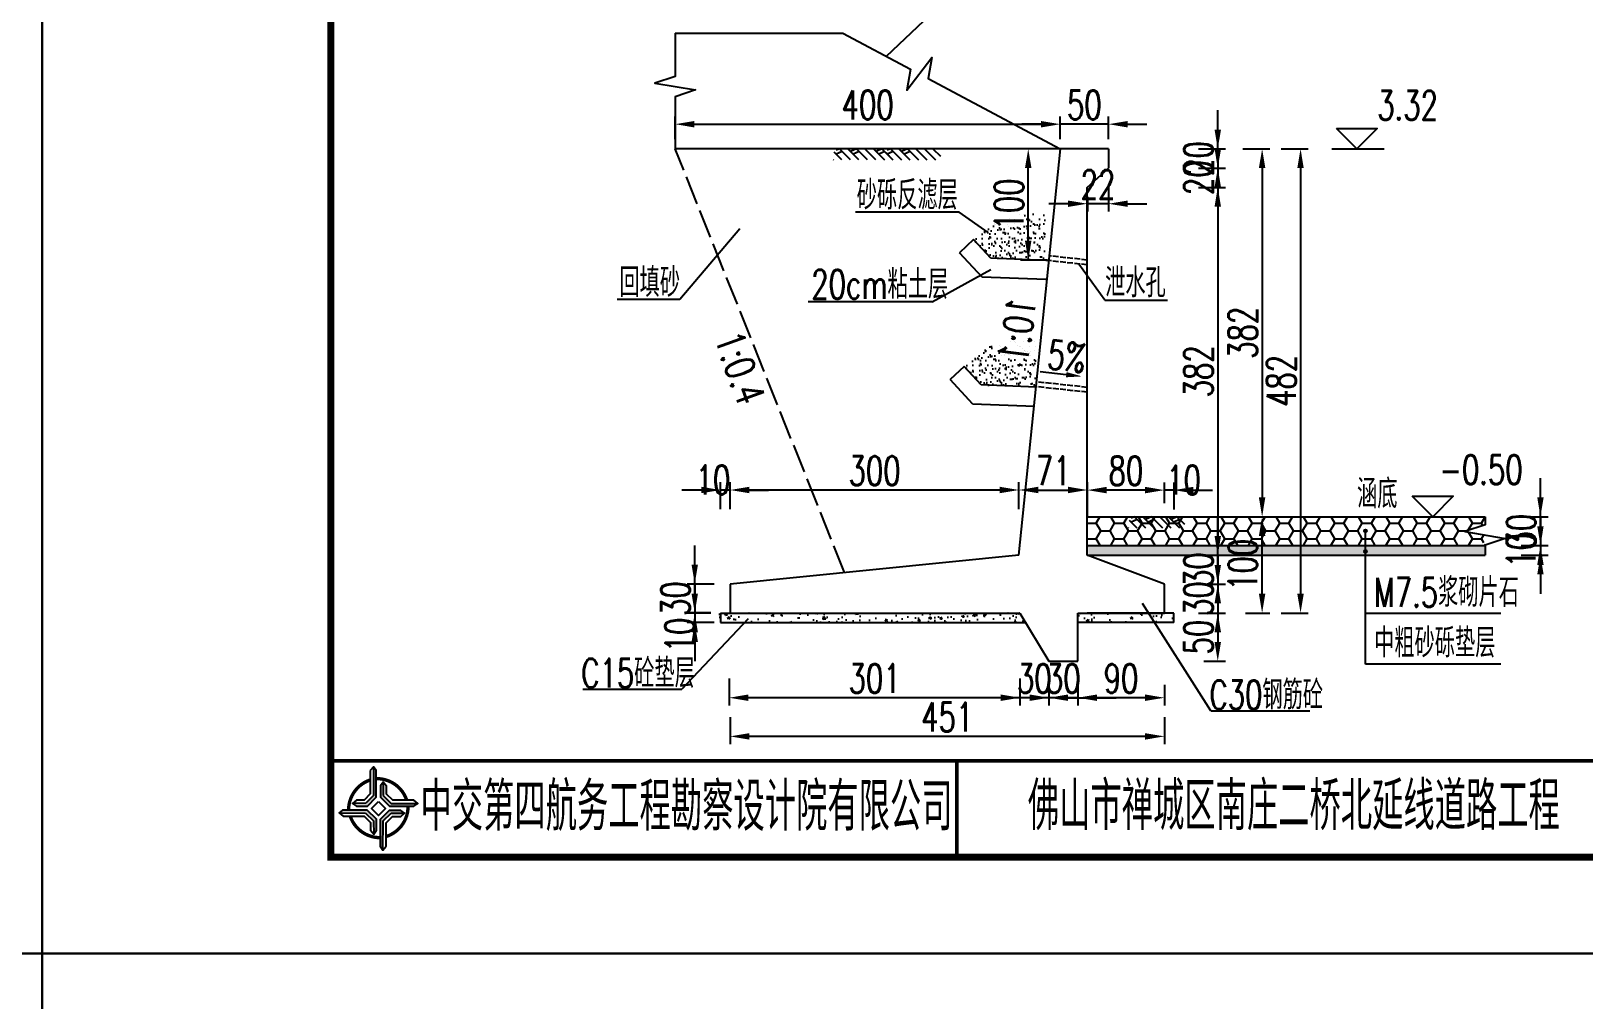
# Model space of a CAD drawing. Header units: millimetres. Extents: x -475 to 1205, y -1212 to 867.
# Drawn here: x 363.7 to 525, y 565.1 to 665.7 of the extents above; entities that cross this region are included whole.
import ezdxf
from ezdxf.enums import TextEntityAlignment as Align

# ---------------------------------------------------------------- set-up
doc = ezdxf.new("R2010")
doc.units = ezdxf.units.MM
doc.header["$LTSCALE"] = 0.25
doc.header["$PDMODE"] = 32
doc.header["$PDSIZE"] = 0.5
doc.linetypes.add('ACAD_ISO02W100', pattern=[15, 12, -3])
doc.linetypes.add('HIDDEN', pattern=[0.375, 0.25, -0.125])
for name, color, linetype in [('DIM', 2, 'Continuous'), ('lk', 7, 'Continuous'), ('图框', 7, 'Continuous'), ('填充', 8, 'Continuous'), ('文字', 7, 'Continuous'), ('标注', 4, 'Continuous'), ('次轮廓线', 7, 'Continuous'), ('虚线', 2, 'ACAD_ISO02W100'), ('钢筋', 6, 'Continuous')]:
    doc.layers.add(name, color=color, linetype=linetype)
doc.styles.get("Standard").update_dxf_attribs({"font": 'simplex1.shx', "width": 0.7, "bigfont": 'hztxt.shx'})
doc.styles.add('XGsz', font='simplex1.shx', dxfattribs={"width": 0.8, "bigfont": 'hztxt.shx'})
doc.dimstyles.new('STANDARD-100', dxfattribs={"dimscale": 0, "dimtxt": 3, "dimasz": 2, "dimexe": 0.8, "dimexo": 1, "dimgap": 0.5, "dimtad": 1, "dimdec": 0, "dimlfac": 10, "dimzin": 9, "dimdsep": 46, "dimtxsty": 'Standard', "dimcen": 0.5, "dimclrd": 256, "dimclre": 256, "dimclrt": 7, "dimadec": 0, "dimazin": 2, "dimtfac": 1, "dimtdec": 0, "dimtix": 1, "dimtmove": 2, "dimatfit": 3, "dimfxl": 0, "dimtolj": 1, "dimtzin": 0, "dimlwd": -1, "dimlwe": -1, "dimarcsym": 0})

# ---------------------------------------------------------------- blocks, each defined once
blk = doc.blocks.new('*D574')
at = {"layer": 'Defpoints', "color": 0}
for p in [(507.71, 615.27), (507.71, 612.27), (520.44, 612.27)]:
    blk.add_point(p, dxfattribs=at)
at = {"layer": '标注'}
for p, q in [((520.44, 617.27), (520.44, 619.27)), ((518.44, 615.27), (521.24, 615.27)), ((520.44, 615.27), (520.44, 612.27)), ((518.44, 612.27), (521.24, 612.27)), ((520.44, 610.27), (520.44, 608.27))]:
    blk.add_line(p, q, dxfattribs=at)
for points in [[(520.11, 617.27), (520.77, 617.27), (520.44, 615.27)], [(520.11, 610.27), (520.77, 610.27), (520.44, 612.27)]]:
    blk.add_solid(points, dxfattribs=at)
at = {"layer": '标注', "color": 7, "insert": (518.44, 613.77), "char_height": 3, "attachment_point": 5, "rotation": 90}
blk.add_mtext('\\A1;30', dxfattribs=at)
blk = doc.blocks.new('*D575')
at = {"layer": 'Defpoints', "color": 0}
for p in [(513.48, 612.27), (513.48, 611.27), (520.44, 611.27)]:
    blk.add_point(p, dxfattribs=at)
at = {"layer": '标注'}
for p, q in [((520.44, 614.27), (520.44, 616.27)), ((518.44, 612.27), (521.24, 612.27)), ((518.44, 611.27), (521.24, 611.27)), ((520.44, 612.27), (520.44, 611.27)), ((520.44, 609.27), (520.44, 607.27))]:
    blk.add_line(p, q, dxfattribs=at)
for points in [[(520.11, 614.27), (520.77, 614.27), (520.44, 612.27)], [(520.11, 609.27), (520.77, 609.27), (520.44, 611.27)]]:
    blk.add_solid(points, dxfattribs=at)
at = {"layer": '标注', "color": 7, "insert": (518.44, 611.77), "char_height": 3, "attachment_point": 5, "rotation": 90}
blk.add_mtext('\\A1;10', dxfattribs=at)
blk = doc.blocks.new('*D576')
at = {"layer": 'Defpoints', "color": 0}
for p in [(470.58, 656.03), (430.59, 653.47), (470.58, 653.47)]:
    blk.add_point(p, dxfattribs=at)
at = {"layer": '标注'}
for p, q in [((430.59, 654.47), (430.59, 656.83)), ((470.58, 654.47), (470.58, 656.83)), ((432.59, 656.03), (468.58, 656.03))]:
    blk.add_line(p, q, dxfattribs=at)
for points in [[(432.59, 656.36), (432.59, 655.69), (430.59, 656.03)], [(468.58, 656.36), (468.58, 655.69), (470.58, 656.03)]]:
    blk.add_solid(points, dxfattribs=at)
at = {"layer": '标注', "color": 7, "insert": (450.58, 658.03), "char_height": 3, "attachment_point": 5}
blk.add_mtext('\\A1;400', dxfattribs=at)
blk = doc.blocks.new('*D577')
at = {"layer": 'Defpoints', "color": 0}
for p in [(482.69, 653.47), (482.69, 605.27), (495.53, 605.27)]:
    blk.add_point(p, dxfattribs=at)
at = {"layer": '标注'}
for p, q in [((493.53, 653.47), (496.33, 653.47)), ((495.53, 651.47), (495.53, 607.27)), ((493.53, 605.27), (496.33, 605.27))]:
    blk.add_line(p, q, dxfattribs=at)
for points in [[(495.19, 651.47), (495.86, 651.47), (495.53, 653.47)], [(495.19, 607.27), (495.86, 607.27), (495.53, 605.27)]]:
    blk.add_solid(points, dxfattribs=at)
at = {"layer": '标注', "color": 7, "insert": (493.53, 629.37), "char_height": 3, "attachment_point": 5, "rotation": 90}
blk.add_mtext('\\A1;482', dxfattribs=at)
blk = doc.blocks.new('*D578')
at = {"layer": 'Defpoints', "color": 0}
for p in [(483.04, 651.47), (482.87, 649.47), (486.93, 649.47)]:
    blk.add_point(p, dxfattribs=at)
at = {"layer": '标注'}
for p, q in [((486.93, 653.47), (486.93, 655.47)), ((484.93, 651.47), (487.73, 651.47)), ((486.93, 651.47), (486.93, 649.47)), ((484.93, 649.47), (487.73, 649.47)), ((486.93, 647.47), (486.93, 645.47))]:
    blk.add_line(p, q, dxfattribs=at)
for points in [[(486.6, 653.47), (487.27, 653.47), (486.93, 651.47)], [(486.6, 647.47), (487.27, 647.47), (486.93, 649.47)]]:
    blk.add_solid(points, dxfattribs=at)
at = {"layer": '标注', "color": 7, "insert": (484.93, 650.47), "char_height": 3, "attachment_point": 5, "rotation": 90}
blk.add_mtext('\\A1;20', dxfattribs=at)
blk = doc.blocks.new('*D579')
at = {"layer": 'Defpoints', "color": 0}
for p in [(483.31, 653.47), (483.04, 651.47), (486.93, 651.47)]:
    blk.add_point(p, dxfattribs=at)
at = {"layer": '标注'}
for p, q in [((486.93, 655.47), (486.93, 657.47)), ((484.93, 653.47), (487.73, 653.47)), ((486.93, 653.47), (486.93, 651.47)), ((484.93, 651.47), (487.73, 651.47)), ((486.93, 649.47), (486.93, 647.47))]:
    blk.add_line(p, q, dxfattribs=at)
for points in [[(486.6, 655.47), (487.27, 655.47), (486.93, 653.47)], [(486.6, 649.47), (487.27, 649.47), (486.93, 651.47)]]:
    blk.add_solid(points, dxfattribs=at)
at = {"layer": '标注', "color": 7, "insert": (484.93, 652.47), "char_height": 3, "attachment_point": 5, "rotation": 90}
blk.add_mtext('\\A1;20', dxfattribs=at)
blk = doc.blocks.new('*D557')
at = {"layer": 'Defpoints', "color": 0}
for p in [(472.39, 598.8), (481.39, 598.8), (472.39, 596.47)]:
    blk.add_point(p, dxfattribs=at)
at = {"layer": '标注'}
for p, q in [((472.39, 597.8), (472.39, 595.67)), ((481.39, 597.8), (481.39, 595.67)), ((479.39, 596.47), (474.39, 596.47))]:
    blk.add_line(p, q, dxfattribs=at)
for points in [[(474.39, 596.81), (474.39, 596.14), (472.39, 596.47)], [(479.39, 596.81), (479.39, 596.14), (481.39, 596.47)]]:
    blk.add_solid(points, dxfattribs=at)
at = {"layer": '标注', "color": 7, "insert": (476.89, 598.47), "char_height": 3, "attachment_point": 5}
blk.add_mtext('\\A1;90', dxfattribs=at)
blk = doc.blocks.new('*D558')
at = {"layer": 'Defpoints', "color": 0}
for p in [(473.39, 618.03), (481.39, 615.69), (473.39, 611.27)]:
    blk.add_point(p, dxfattribs=at)
at = {"layer": '标注'}
for p, q in [((473.39, 616.03), (473.39, 618.83)), ((479.39, 618.03), (475.39, 618.03)), ((481.39, 616.69), (481.39, 618.83))]:
    blk.add_line(p, q, dxfattribs=at)
for points in [[(475.39, 618.37), (475.39, 617.7), (473.39, 618.03)], [(479.39, 618.37), (479.39, 617.7), (481.39, 618.03)]]:
    blk.add_solid(points, dxfattribs=at)
at = {"layer": '标注', "color": 7, "insert": (477.39, 620.03), "char_height": 3, "attachment_point": 5}
blk.add_mtext('\\A1;80', dxfattribs=at)
blk = doc.blocks.new('*D559')
at = {"layer": 'Defpoints', "color": 0}
for p in [(436.29, 605.28), (481.39, 605.27), (436.29, 592.46)]:
    blk.add_point(p, dxfattribs=at)
at = {"layer": '标注'}
for p, q in [((436.29, 594.46), (436.29, 591.66)), ((481.39, 594.46), (481.39, 591.66)), ((479.39, 592.46), (438.29, 592.46))]:
    blk.add_line(p, q, dxfattribs=at)
for points in [[(438.29, 592.79), (438.29, 592.12), (436.29, 592.46)], [(479.39, 592.79), (479.39, 592.12), (481.39, 592.46)]]:
    blk.add_solid(points, dxfattribs=at)
at = {"layer": '标注', "color": 7, "insert": (458.84, 594.46), "char_height": 3, "attachment_point": 5}
blk.add_mtext('\\A1;451', dxfattribs=at)
blk = doc.blocks.new('*D560')
at = {"layer": 'Defpoints', "color": 0}
for p in [(488.81, 615.27), (491.54, 615.27), (488.81, 605.27)]:
    blk.add_point(p, dxfattribs=at)
at = {"layer": '标注'}
for p, q in [((489.81, 615.27), (492.34, 615.27)), ((491.54, 607.27), (491.54, 613.27)), ((489.81, 605.27), (492.34, 605.27))]:
    blk.add_line(p, q, dxfattribs=at)
for points in [[(491.2, 613.27), (491.87, 613.27), (491.54, 615.27)], [(491.2, 607.27), (491.87, 607.27), (491.54, 605.27)]]:
    blk.add_solid(points, dxfattribs=at)
at = {"layer": '标注', "color": 7, "insert": (489.54, 610.27), "char_height": 3, "attachment_point": 5, "rotation": 90}
blk.add_mtext('\\A1;100', dxfattribs=at)
blk = doc.blocks.new('*D561')
at = {"layer": 'Defpoints', "color": 0}
for p in [(483.04, 649.47), (483.04, 611.27), (486.93, 611.27)]:
    blk.add_point(p, dxfattribs=at)
at = {"layer": '标注'}
for p, q in [((484.93, 649.47), (487.73, 649.47)), ((486.93, 647.47), (486.93, 613.27)), ((484.93, 611.27), (487.73, 611.27))]:
    blk.add_line(p, q, dxfattribs=at)
for points in [[(486.6, 647.47), (487.27, 647.47), (486.93, 649.47)], [(486.6, 613.27), (487.27, 613.27), (486.93, 611.27)]]:
    blk.add_solid(points, dxfattribs=at)
at = {"layer": '标注', "color": 7, "insert": (484.93, 630.37), "char_height": 3, "attachment_point": 5, "rotation": 90}
blk.add_mtext('\\A1;382', dxfattribs=at)
blk = doc.blocks.new('*D562')
at = {"layer": 'Defpoints', "color": 0}
for p in [(481.39, 608.27), (481.39, 605.27), (486.93, 605.27)]:
    blk.add_point(p, dxfattribs=at)
at = {"layer": '标注'}
for p, q in [((486.93, 610.27), (486.93, 612.27)), ((484.93, 608.27), (487.73, 608.27)), ((486.93, 608.27), (486.93, 605.27)), ((484.93, 605.27), (487.73, 605.27)), ((486.93, 603.27), (486.93, 601.27))]:
    blk.add_line(p, q, dxfattribs=at)
for points in [[(486.6, 610.27), (487.27, 610.27), (486.93, 608.27)], [(486.6, 603.27), (487.27, 603.27), (486.93, 605.27)]]:
    blk.add_solid(points, dxfattribs=at)
at = {"layer": '标注', "color": 7, "insert": (484.93, 606.77), "char_height": 3, "attachment_point": 5, "rotation": 90}
blk.add_mtext('\\A1;30', dxfattribs=at)
blk = doc.blocks.new('*D563')
at = {"layer": 'Defpoints', "color": 0}
for p in [(484.48, 605.27), (484.48, 600.27), (486.93, 600.27)]:
    blk.add_point(p, dxfattribs=at)
at = {"layer": '标注'}
for p, q in [((485.48, 605.27), (487.73, 605.27)), ((486.93, 603.27), (486.93, 602.27)), ((485.48, 600.27), (487.73, 600.27))]:
    blk.add_line(p, q, dxfattribs=at)
for points in [[(486.6, 603.27), (487.27, 603.27), (486.93, 605.27)], [(486.6, 602.27), (487.27, 602.27), (486.93, 600.27)]]:
    blk.add_solid(points, dxfattribs=at)
at = {"layer": '标注', "color": 7, "insert": (484.93, 602.77), "char_height": 3, "attachment_point": 5, "rotation": 90}
blk.add_mtext('\\A1;50', dxfattribs=at)
blk = doc.blocks.new('*D564')
at = {"layer": 'Defpoints', "color": 0}
for p in [(473.39, 611.27), (481.39, 608.27), (486.93, 608.27)]:
    blk.add_point(p, dxfattribs=at)
at = {"layer": '标注'}
for p, q in [((486.93, 613.27), (486.93, 615.27)), ((484.93, 611.27), (487.73, 611.27)), ((486.93, 611.27), (486.93, 608.27)), ((484.93, 608.27), (487.73, 608.27)), ((486.93, 606.27), (486.93, 604.27))]:
    blk.add_line(p, q, dxfattribs=at)
for points in [[(486.6, 613.27), (487.27, 613.27), (486.93, 611.27)], [(486.6, 606.27), (487.27, 606.27), (486.93, 608.27)]]:
    blk.add_solid(points, dxfattribs=at)
at = {"layer": '标注', "color": 7, "insert": (484.93, 609.77), "char_height": 3, "attachment_point": 5, "rotation": 90}
blk.add_mtext('\\A1;30', dxfattribs=at)
blk = doc.blocks.new('*D565')
at = {"layer": 'Defpoints', "color": 0}
for p in [(436.29, 618.04), (436.29, 614.91), (466.29, 615.26)]:
    blk.add_point(p, dxfattribs=at)
at = {"layer": '标注'}
for p, q in [((436.29, 616.04), (436.29, 618.84)), ((464.29, 618.04), (438.29, 618.04)), ((466.29, 616.26), (466.29, 618.84))]:
    blk.add_line(p, q, dxfattribs=at)
for points in [[(438.29, 618.38), (438.29, 617.71), (436.29, 618.04)], [(464.29, 618.38), (464.29, 617.71), (466.29, 618.04)]]:
    blk.add_solid(points, dxfattribs=at)
at = {"layer": '标注', "color": 7, "insert": (451.29, 620.04), "char_height": 3, "attachment_point": 5}
blk.add_mtext('\\A1;300', dxfattribs=at)
blk = doc.blocks.new('*D566')
at = {"layer": 'Defpoints', "color": 0}
for p in [(436.19, 599.54), (466.39, 599.5), (436.19, 596.47)]:
    blk.add_point(p, dxfattribs=at)
at = {"layer": '标注'}
for p, q in [((436.19, 598.47), (436.19, 595.67)), ((466.39, 598.47), (466.39, 595.67)), ((464.39, 596.47), (438.19, 596.47))]:
    blk.add_line(p, q, dxfattribs=at)
for points in [[(438.19, 596.81), (438.19, 596.14), (436.19, 596.47)], [(464.39, 596.81), (464.39, 596.14), (466.39, 596.47)]]:
    blk.add_solid(points, dxfattribs=at)
at = {"layer": '标注', "color": 7, "insert": (451.29, 598.47), "char_height": 3, "attachment_point": 5}
blk.add_mtext('\\A1;301', dxfattribs=at)
blk = doc.blocks.new('*D567')
at = {"layer": 'Defpoints', "color": 0}
for p in [(469.39, 599.52), (472.39, 599.52), (469.39, 596.47)]:
    blk.add_point(p, dxfattribs=at)
at = {"layer": '标注'}
for p, q in [((469.39, 598.47), (469.39, 595.67)), ((472.39, 598.47), (472.39, 595.67)), ((467.39, 596.47), (465.39, 596.47)), ((472.39, 596.47), (469.39, 596.47)), ((474.39, 596.47), (476.39, 596.47))]:
    blk.add_line(p, q, dxfattribs=at)
for points in [[(467.39, 596.81), (467.39, 596.14), (469.39, 596.47)], [(474.39, 596.81), (474.39, 596.14), (472.39, 596.47)]]:
    blk.add_solid(points, dxfattribs=at)
at = {"layer": '标注', "color": 7, "insert": (470.89, 598.47), "char_height": 3, "attachment_point": 5}
blk.add_mtext('\\A1;30', dxfattribs=at)
blk = doc.blocks.new('*D568')
at = {"layer": 'Defpoints', "color": 0}
for p in [(466.39, 599.04), (469.39, 599.52), (466.39, 596.47)]:
    blk.add_point(p, dxfattribs=at)
at = {"layer": '标注'}
for p, q in [((469.39, 598.47), (469.39, 595.67)), ((466.39, 598.04), (466.39, 595.67)), ((464.39, 596.47), (462.39, 596.47)), ((469.39, 596.47), (466.39, 596.47)), ((471.39, 596.47), (473.39, 596.47))]:
    blk.add_line(p, q, dxfattribs=at)
for points in [[(464.39, 596.81), (464.39, 596.14), (466.39, 596.47)], [(471.39, 596.81), (471.39, 596.14), (469.39, 596.47)]]:
    blk.add_solid(points, dxfattribs=at)
at = {"layer": '标注', "color": 7, "insert": (467.89, 598.47), "char_height": 3, "attachment_point": 5}
blk.add_mtext('\\A1;30', dxfattribs=at)
blk = doc.blocks.new('*D580')
at = {"layer": 'Defpoints', "color": 0}
for p in [(436.29, 608.28), (432.62, 605.27), (435.29, 605.27)]:
    blk.add_point(p, dxfattribs=at)
at = {"layer": '标注'}
for p, q in [((432.62, 610.28), (432.62, 612.28)), ((434.62, 608.28), (431.82, 608.28)), ((432.62, 608.28), (432.62, 605.27)), ((434.29, 605.27), (431.82, 605.27)), ((432.62, 603.27), (432.62, 601.27))]:
    blk.add_line(p, q, dxfattribs=at)
for points in [[(432.29, 610.28), (432.95, 610.28), (432.62, 608.28)], [(432.29, 603.27), (432.95, 603.27), (432.62, 605.27)]]:
    blk.add_solid(points, dxfattribs=at)
at = {"layer": '标注', "color": 7, "insert": (430.62, 606.77), "char_height": 3, "attachment_point": 5, "rotation": 90}
blk.add_mtext('\\A1;30', dxfattribs=at)
blk = doc.blocks.new('*D569')
at = {"layer": 'Defpoints', "color": 0}
for p in [(482.4, 653.47), (489.08, 615.27), (491.54, 615.27)]:
    blk.add_point(p, dxfattribs=at)
at = {"layer": '标注'}
for p, q in [((489.54, 653.47), (492.34, 653.47)), ((491.54, 651.47), (491.54, 617.27)), ((490.08, 615.27), (492.34, 615.27))]:
    blk.add_line(p, q, dxfattribs=at)
for points in [[(491.2, 651.47), (491.87, 651.47), (491.54, 653.47)], [(491.2, 617.27), (491.87, 617.27), (491.54, 615.27)]]:
    blk.add_solid(points, dxfattribs=at)
at = {"layer": '标注', "color": 7, "insert": (489.54, 634.37), "char_height": 3, "attachment_point": 5, "rotation": 90}
blk.add_mtext('\\A1;382', dxfattribs=at)
blk = doc.blocks.new('*D570')
at = {"layer": 'Defpoints', "color": 0}
for p in [(481.39, 618.03), (481.39, 616.25), (482.39, 614.98)]:
    blk.add_point(p, dxfattribs=at)
at = {"layer": '标注'}
for p, q in [((479.39, 618.03), (477.39, 618.03)), ((481.39, 617.25), (481.39, 618.83)), ((482.39, 618.03), (481.39, 618.03)), ((482.39, 616.03), (482.39, 618.83)), ((484.39, 618.03), (486.39, 618.03))]:
    blk.add_line(p, q, dxfattribs=at)
for points in [[(479.39, 618.37), (479.39, 617.7), (481.39, 618.03)], [(484.39, 618.37), (484.39, 617.7), (482.39, 618.03)]]:
    blk.add_solid(points, dxfattribs=at)
at = {"layer": '标注', "color": 7, "insert": (483.38, 619.08), "char_height": 3, "attachment_point": 5}
blk.add_mtext('\\A1;10', dxfattribs=at)
blk = doc.blocks.new('*D571')
at = {"layer": 'Defpoints', "color": 0}
for p in [(435.29, 618.04), (435.29, 615), (436.29, 614.99)]:
    blk.add_point(p, dxfattribs=at)
at = {"layer": '标注'}
for p, q in [((433.29, 618.04), (431.29, 618.04)), ((435.29, 616.04), (435.29, 618.84)), ((436.29, 618.04), (435.29, 618.04)), ((436.29, 616.04), (436.29, 618.84)), ((438.29, 618.04), (440.29, 618.04))]:
    blk.add_line(p, q, dxfattribs=at)
for points in [[(433.29, 618.38), (433.29, 617.71), (435.29, 618.04)], [(438.29, 618.38), (438.29, 617.71), (436.29, 618.04)]]:
    blk.add_solid(points, dxfattribs=at)
at = {"layer": '标注', "color": 7, "insert": (434.52, 619.09), "char_height": 3, "attachment_point": 5}
blk.add_mtext('\\A1;10', dxfattribs=at)
blk = doc.blocks.new('*D581')
at = {"layer": 'Defpoints', "color": 0}
for p in [(475.58, 651.47), (473.39, 649.47), (473.39, 647.77)]:
    blk.add_point(p, dxfattribs=at)
at = {"layer": '标注'}
for p, q in [((473.39, 648.47), (473.39, 646.97)), ((475.58, 649.77), (475.58, 646.97)), ((471.39, 647.77), (469.39, 647.77)), ((475.58, 647.77), (473.39, 647.77)), ((477.58, 647.77), (479.58, 647.77))]:
    blk.add_line(p, q, dxfattribs=at)
for points in [[(471.39, 648.1), (471.39, 647.44), (473.39, 647.77)], [(477.58, 648.1), (477.58, 647.44), (475.58, 647.77)]]:
    blk.add_solid(points, dxfattribs=at)
at = {"layer": '标注', "color": 7, "insert": (474.49, 649.77), "char_height": 3, "attachment_point": 5}
blk.add_mtext('\\A1;22', dxfattribs=at)
blk = doc.blocks.new('*D572')
at = {"layer": 'Defpoints', "color": 0}
for p in [(470.58, 656.03), (470.58, 653.47), (475.58, 653.47)]:
    blk.add_point(p, dxfattribs=at)
at = {"layer": '标注'}
for p, q in [((470.58, 654.47), (470.58, 656.83)), ((475.58, 654.47), (475.58, 656.83)), ((468.58, 656.03), (466.58, 656.03)), ((475.58, 656.03), (470.58, 656.03)), ((477.58, 656.03), (479.58, 656.03))]:
    blk.add_line(p, q, dxfattribs=at)
for points in [[(468.58, 656.36), (468.58, 655.69), (470.58, 656.03)], [(477.58, 656.36), (477.58, 655.69), (475.58, 656.03)]]:
    blk.add_solid(points, dxfattribs=at)
at = {"layer": '标注', "color": 7, "insert": (473.08, 658.03), "char_height": 3, "attachment_point": 5}
blk.add_mtext('\\A1;50', dxfattribs=at)
blk = doc.blocks.new('*D573')
at = {"layer": 'Defpoints', "color": 0}
for p in [(435.29, 605.28), (432.62, 604.27), (435.65, 604.27)]:
    blk.add_point(p, dxfattribs=at)
at = {"layer": '标注'}
for p, q in [((432.62, 607.28), (432.62, 609.28)), ((434.29, 605.28), (431.82, 605.28)), ((432.62, 605.28), (432.62, 604.27)), ((434.62, 604.27), (431.82, 604.27)), ((432.62, 602.27), (432.62, 600.27))]:
    blk.add_line(p, q, dxfattribs=at)
for points in [[(432.29, 607.28), (432.95, 607.28), (432.62, 605.28)], [(432.29, 602.27), (432.95, 602.27), (432.62, 604.27)]]:
    blk.add_solid(points, dxfattribs=at)
at = {"layer": '标注', "color": 7, "insert": (431.06, 602.98), "char_height": 3, "attachment_point": 5, "rotation": 90}
blk.add_mtext('\\A1;10', dxfattribs=at)
blk = doc.blocks.new('*D439')
at = {"layer": 'Defpoints', "color": 0}
for p in [(-346.87, 659.58), (-340.73, 659.58), (-340.73, 648.03)]:
    blk.add_point(p, dxfattribs=at)
at = {"layer": '标注'}
for p, q in [((-344.87, 659.58), (-347.67, 659.58)), ((-346.87, 650.03), (-346.87, 657.58)), ((-344.87, 648.03), (-347.67, 648.03))]:
    blk.add_line(p, q, dxfattribs=at)
for points in [[(-347.21, 657.58), (-346.54, 657.58), (-346.87, 659.58)], [(-347.21, 650.03), (-346.54, 650.03), (-346.87, 648.03)]]:
    blk.add_solid(points, dxfattribs=at)
at = {"layer": '标注', "color": 7, "insert": (-348.87, 653.8), "char_height": 3, "attachment_point": 5, "rotation": 90}
blk.add_mtext('\\A1;100', dxfattribs=at)
blk = doc.blocks.new('*D582')
at = {"layer": 'Defpoints', "color": 0}
for p in [(473.39, 618.04), (466.29, 611.28), (473.39, 611.27)]:
    blk.add_point(p, dxfattribs=at)
at = {"layer": '标注'}
for p, q in [((466.29, 616.04), (466.29, 618.84)), ((468.29, 618.04), (471.39, 618.04)), ((473.39, 616.04), (473.39, 618.84))]:
    blk.add_line(p, q, dxfattribs=at)
for points in [[(468.29, 618.38), (468.29, 617.71), (466.29, 618.04)], [(471.39, 618.38), (471.39, 617.71), (473.39, 618.04)]]:
    blk.add_solid(points, dxfattribs=at)
at = {"layer": '标注', "color": 7, "insert": (469.84, 620.04), "char_height": 3, "attachment_point": 5}
blk.add_mtext('\\A1;71', dxfattribs=at)
blk = doc.blocks.new('tb')
at = {"lineweight": -3}
h = blk.add_hatch(color=256, dxfattribs=at)
h.paths.add_polyline_path([(-1.23, -0.13), (-3.78, -0.14), (-4.14, -0.41), (-1.4, -0.44), (-0.56, -1.24), (-0.54, -2.62), (-0.27, -2.2), (-0.26, -1.06)])
h.paths.add_polyline_path([(0.13, -1.08), (0.14, -3.86), (0.41, -4.26), (0.44, -1.24), (1.25, -0.43), (2.66, -0.43), (2.26, -0.16), (1.07, -0.15)])
h.paths.add_polyline_path([(1.08, 0.3), (3.62, 0.3), (4.02, 0.56), (1.25, 0.57), (0.43, 1.39), (0.43, 2.8), (0.16, 2.41), (0.15, 1.24)])
h.paths.add_polyline_path([(-0.28, 1.21), (-0.28, 3.99), (-0.56, 4.39), (-0.57, 1.41), (-1.38, 0.6), (-2.74, 0.56), (-2.33, 0.3), (-1.2, 0.29)])
for p, q in [((-0.56, 4.39), (-0.57, 1.41)), ((0.43, 2.8), (0.43, 1.39)), ((-1.38, 0.6), (-2.74, 0.56)), ((-0.57, 1.41), (-1.38, 0.6)), ((0.43, 1.39), (1.25, 0.57)), ((1.25, 0.57), (4.02, 0.56)), ((-4.14, -0.41), (-1.4, -0.44)), ((-1.4, -0.44), (-0.56, -1.24)), ((-0.56, -1.24), (-0.54, -2.62)), ((0.41, -4.26), (0.44, -1.24)), ((0.44, -1.24), (1.25, -0.43)), ((1.25, -0.43), (2.66, -0.43))]:
    blk.add_line(p, q, dxfattribs=at)
at = {"lineweight": -3, "flags": 128}
for points in [[(-0.9, 3.99), (-0.9, 1.58), (-1.53, 0.91), (-2.34, 0.91), (-2.74, 0.56), (-2.33, 0.3), (-1.2, 0.29), (-0.28, 1.21), (-0.28, 3.99), (-0.56, 4.39)], [(3.62, 0.92), (1.43, 0.92), (0.77, 1.54), (0.77, 2.38), (0.43, 2.8), (0.16, 2.41), (0.15, 1.24), (1.08, 0.3), (3.62, 0.3), (4.02, 0.56)], [(-0.04, 0.77), (0.68, 0.04), (-0.04, -0.69), (-0.77, 0.05)], [(-3.73, -0.76), (-1.54, -0.76), (-0.89, -1.39), (-0.89, -2.21), (-0.54, -2.62), (-0.27, -2.2), (-0.26, -1.06), (-1.23, -0.13), (-3.78, -0.14), (-4.14, -0.41)], [(0.75, -3.85), (0.75, -1.43), (1.4, -0.78), (2.26, -0.78), (2.66, -0.43), (2.26, -0.16), (1.07, -0.15), (0.13, -1.08), (0.14, -3.86), (0.41, -4.26)]]:
    blk.add_lwpolyline(points, close=True, dxfattribs=at)
at = {"lineweight": -3, "const_width": 0.35, "flags": 128}
for points in [[(2.88, 0.92, 0.324403), (-0.24, 3.15)], [(-0.9, 3.02, 0.324167), (-3.16, -0.14)], [(0.75, -2.86, 0.325418), (3.02, 0.26)], [(-2.98, -0.76, 0.322976), (0.14, -2.98)]]:
    blk.add_lwpolyline(points, format="xyb", dxfattribs=at)
blk = doc.blocks.new('123')
at = {"layer": '图框', "color": 2}
blk.add_lwpolyline([(370.03, 635.68), (370.03, 932.68), (-49.97, 932.68), (-49.97, 635.68)], close=True, dxfattribs=at)
blk = doc.blocks.new('A$C54C94406')
at = {"layer": '填充'}
h = blk.add_hatch(dxfattribs=at)
h.set_pattern_fill('AR-SAND', color=256, scale=0.02, style=0)
h.set_pattern_definition([(37.5, (-106.2908, -100.8475), (-0.0320006, 0.9788265), [0, -0.77216, 0, -0.8636, 0, -0.8255]), (7.5, (-106.2908, -100.8475), (0.899047, 1.43365), [0, -0.41656, 0, -0.69596, 0, -0.2667]), (327.5, (-106.9157, -100.8475), (1.581985, 0.0028744), [0, -0.254, 0, -0.9144, 0, -1.1938]), (317.5, (-106.9157, -100.8475), (1.527113, 0.445859), [0, -0.127, 0, -0.59944, 0, -0.6858])])
edge = h.paths.add_edge_path()
edge.add_spline(control_points=[(-6.5, -6.85), (-8.51, -6.62), (-11.14, -6.87), (-12.8, -8.05)], knot_values=[0, 0, 0, 0, 6.068525, 6.068525, 6.068525, 6.068525], degree=3, periodic=0)
edge.add_spline(control_points=[(-12.8, -8.05), (-13.31, -8.41), (-13.73, -8.87), (-14.01, -9.43)], knot_values=[6.068525, 6.068525, 6.068525, 6.068525, 7.936842, 7.936842, 7.936842, 7.936842], degree=3, periodic=0)
edge.add_line((-14.01, -9.43), (-12.23, -11.34))
edge.add_line((-12.23, -11.34), (-6.5, -11.58))
edge.add_line((-6.5, -11.58), (-6.5, -6.85))
h = blk.add_hatch(dxfattribs=at)
h.set_pattern_fill('AR-SAND', color=256, scale=0.02, style=0)
h.set_pattern_definition([(37.5, (-107.263, -114.0146), (-0.0320006, 0.9788265), [0, -0.77216, 0, -0.8636, 0, -0.8255]), (7.5, (-107.263, -114.0146), (0.899047, 1.43365), [0, -0.41656, 0, -0.69596, 0, -0.2667]), (327.5, (-107.8879, -114.0146), (1.581985, 0.0028744), [0, -0.254, 0, -0.9144, 0, -1.1938]), (317.5, (-107.8879, -114.0146), (1.527113, 0.445859), [0, -0.127, 0, -0.59944, 0, -0.6858])])
edge = h.paths.add_edge_path()
edge.add_spline(control_points=[(-7.47, -20.01), (-9.48, -19.79), (-12.12, -20.03), (-13.77, -21.22)], knot_values=[0, 0, 0, 0, 6.068525, 6.068525, 6.068525, 6.068525], degree=3, periodic=0)
edge.add_spline(control_points=[(-13.77, -21.22), (-14.28, -21.58), (-14.7, -22.04), (-14.98, -22.59)], knot_values=[6.068525, 6.068525, 6.068525, 6.068525, 7.936842, 7.936842, 7.936842, 7.936842], degree=3, periodic=0)
edge.add_line((-14.98, -22.59), (-13.21, -24.51))
edge.add_line((-13.21, -24.51), (-7.47, -24.75))
edge.add_line((-7.47, -24.75), (-7.47, -20.01))
at = {"ltscale": 2}
for p, q in [((-14.01, -9.43), (-15.47, -10.79)), ((-12.23, -11.34), (-14.01, -9.43)), ((-13.1, -13.34), (-15.47, -10.79)), ((-6.5, -11.58), (-12.23, -11.34)), ((-6.5, -13.58), (-13.1, -13.34)), ((-14.98, -22.59), (-16.44, -23.95)), ((-14.07, -26.5), (-16.44, -23.95)), ((-13.21, -24.51), (-14.98, -22.59)), ((-7.47, -24.75), (-13.21, -24.51)), ((-7.67, -26.74), (-14.07, -26.5))]:
    blk.add_line(p, q, dxfattribs=at)
at = {"layer": '标注'}
for p, q in [((-15.49, -6.59), (-26.27, -6.59)), ((-12.51, -8.68), (-15.49, -6.59)), ((-18.32, -15.9), (-12.23, -12.53)), ((-18.32, -15.9), (-31.2, -15.9)), ((-0.37, -15.72), (6.12, -15.72)), ((-4.38, -23.45), (-7.08, -23.16))]:
    blk.add_line(p, q, dxfattribs=at)
blk.add_solid([(-4.41, -23.72), (-2.76, -23.63), (-4.35, -23.18)], dxfattribs=at)
at = {"layer": '虚线', "ltscale": 0.2}
for p, q in [((-2.2, -11.55), (-6.11, -11.12)), ((-2.2, -12.05), (-6.5, -11.58)), ((-2.19, -25.28), (-7.47, -24.7)), ((-2.2, -24.77), (-7.42, -24.2))]:
    blk.add_line(p, q, dxfattribs=at)
at = {"layer": '文字', "width": 0.7}
for s, p in [('砂砾反滤层', (-26.14, -6.3)), ('20cm粘土层', (-30.86, -15.57)), ('泄水孔', (-0.35, -15.41))]:
    blk.add_text(s, height=3, dxfattribs=at).set_placement(p)
blk.add_text('5%%%', height=3, rotation=353.3684, dxfattribs=at).set_placement((-6.46, -22.81))
at = {"layer": '标注'}
dim = blk.add_linear_dim(base=(-8.33, 0), p1=(-2.2, -11.55), p2=(-2.2, 0), angle=90, text='100', dimstyle='STANDARD-100', override={"dimscale": 1}, dxfattribs=at)
dim.commit()
dim.dimension.update_dxf_attribs({"geometry": '*D439', "text_midpoint": (-10.33, -5.78), "insert": (338.54, -659.58)})

msp = doc.modelspace()

# ---------------------------------------------------------------- hatches: boundary and pattern name
at = {"layer": 'DIM'}
h = msp.add_hatch(dxfattribs=at)
h.set_pattern_fill('ANSI31', color=8, scale=5, style=0)
h.set_pattern_definition([(135, (482.7946, 722.6166), (0.4419417, 0.4419417), [])])
edge = h.paths.add_edge_path()
edge.add_line((447.173, 653.469), (452.839, 653.469))
edge.add_line((452.839, 653.469), (452.839, 652.327))
edge.add_line((452.839, 652.327), (446.98, 652.327))
h = msp.add_hatch(dxfattribs=at)
h.set_pattern_fill('ANSI31', color=8, scale=5, style=0)
h.set_pattern_definition([(135, (488.09046, 722.6166), (0.4419417, 0.4419417), [])])
edge = h.paths.add_edge_path()
edge.add_line((452.468, 653.469), (458.135, 653.469))
edge.add_line((458.135, 653.469), (458.135, 652.327))
edge.add_line((458.135, 652.327), (452.276, 652.327))
h = msp.add_hatch(dxfattribs=at)
h.set_pattern_fill('ANSI31', color=8, scale=5, style=0)
h.set_pattern_definition([(135, (513.4246, 684.4166), (0.4419417, 0.4419417), [])])
edge = h.paths.add_edge_path()
edge.add_line((477.803, 615.269), (483.469, 615.269))
edge.add_line((483.469, 615.269), (483.469, 614.127))
edge.add_line((483.469, 614.127), (477.61, 614.127))
at = {"layer": '填充'}
h = msp.add_hatch(dxfattribs=at)
h.set_pattern_fill('HONEY', color=256, scale=0.3, style=0)
h.set_pattern_definition([(0, (1464.914, 2299.0338), (1.42875, 0.824889), [0.9525, -1.905]), (120, (1464.914, 2299.0338), (-1.42874983, 0.8248893), [0.9525, -1.905]), (60, (1464.914, 2299.0338), (1.7e-07, 1.6497783), [-1.905, 0.9525])])
h.paths.add_polyline_path([(514.691, 614.421), (514.691, 615.269), (473.409, 615.269), (473.469, 612.269), (515.283, 612.269), (515.283, 612.4), (514.471, 612.4), (515.051, 613.311), (512.591, 613.721)])
h = msp.add_hatch(dxfattribs=at)
h.set_pattern_fill('AR-SAND', color=256, scale=0.01, style=0)
h.set_pattern_definition([(37.5, (1464.91404, 2299.0338), (-0.01600031, 0.48941324), [0, -0.38608, 0, -0.4318, 0, -0.41275]), (7.5, (1464.91404, 2299.0338), (0.44952328, 0.7168251), [0, -0.20828, 0, -0.34798, 0, -0.13335]), (327.5, (1464.6016, 2299.0338), (0.79099237, 0.001437185), [0, -0.127, 0, -0.4572, 0, -0.5969]), (317.5, (1464.6016, 2299.0338), (0.76355645, 0.22292932), [0, -0.0635, 0, -0.29972, 0, -0.3429])])
h.paths.add_polyline_path([(498.692, 612.269), (493.729, 612.269), (493.729, 611.269), (498.692, 611.269)])
h.paths.add_polyline_path([(493.729, 612.269), (484.42, 612.269), (484.42, 611.269), (493.729, 611.269)])
h.paths.add_polyline_path([(484.42, 612.269), (473.469, 612.269), (473.489, 611.269), (484.42, 611.269)])
h.paths.add_polyline_path([(514.691, 611.269), (514.691, 612.269), (498.692, 612.269), (498.692, 611.269)])
at = {"layer": '钢筋'}
h = msp.add_hatch(dxfattribs=at)
h.set_pattern_fill('AR-CONC', color=8, scale=0.0125, style=0)
h.set_pattern_definition([(130, (310.012, -223.6696), (-2.2773084, -0.1992386), [0.238125, -2.619375]), (185, (310.012, -223.6696), (0.4405353, 2.388208), [0.1905, -2.0955]), (79.549, (309.8223, -223.6862), (-1.836781, 2.1889586), [0.202375, -2.226125]), (133.8158, (310.012, -223.0346), (-3.388488, -0.525529), [0.357187, -3.929063]), (83.3644, (309.7297, -223.0784), (-2.967553, 3.09282), [0.303562, -3.339187]), (188.816, (310.012, -223.0346), (-2.967558, 3.092814), [0.28575, -3.14325]), (159, (309.6946, -223.1934), (-1.895186, -1.278319), [0.238125, -2.619375]), (214, (309.6946, -223.1934), (-0.7725254, 2.3023496), [0.1905, -2.0955]), (108.5486, (309.5366, -223.3), (-2.667706, 1.024036), [0.202375, -2.226125]), (142.5, (310.0121, -223.6696), (-0.03860754, 1.056938), [0, -2.0701, 0, -2.12725, 0, -2.1034375]), (172.5, (310.0121, -223.6696), (-0.8352458, 1.2522572), [0, -1.21285, 0, -2.022475, 0, -0.8016875]), (212.5, (310.7201, -223.6696), (-1.6948824, -0.0716093), [0, -0.79375, 0, -2.4765, 0, -3.286125]), (222.5, (311.0376, -223.6696), (-1.8516148, 0.3178311), [0, -1.031875, 0, -1.64465, 0, -2.333625])])
h.paths.add_polyline_path([(472.386, 605.269), (481.386, 605.269), (482.386, 605.269), (482.386, 604.269), (472.386, 604.269)])
h.paths.add_polyline_path([(435.186, 605.269), (466.386, 605.269), (466.986, 604.269), (435.186, 604.269)])

# ---------------------------------------------------------------- linework, layer by layer
for p, q in [((430.586, 665.494), (447.998, 665.494)), ((470.586, 653.469), (430.586, 653.469)), ((473.389, 615.269), (514.691, 615.269)), ((473.387, 612.269), (514.691, 612.269)), ((473.387, 611.269), (514.691, 611.269))]:
    msp.add_line(p, q)
at = {"linetype": 'HIDDEN'}
msp.add_line((470.586, 653.469), (430.586, 653.469), dxfattribs=at)
at = {"ltscale": 2}
msp.add_line((498.784, 653.469), (504.202, 653.469), dxfattribs=at)
for points, const_width in [([(774.834, 856.915), (394.834, 856.915), (394.834, 579.915), (774.834, 579.915), (774.834, 856.915)], 0.7), ([(394.834, 589.915), (774.834, 589.915)], 0.4)]:
    msp.add_lwpolyline(points, dxfattribs=dict(const_width=const_width))
for points in [[(430.586, 665.494), (430.586, 660.98), (428.486, 660.28), (432.686, 659.58), (430.586, 658.88), (430.586, 653.469)], [(447.998, 665.494), (455.022, 661.754), (454.653, 659.572), (457.244, 662.95), (456.875, 660.767), (470.583, 653.469)], [(514.691, 615.269), (514.691, 614.421), (512.591, 613.721), (516.791, 613.021), (514.691, 612.321), (514.691, 611.269)]]:
    msp.add_lwpolyline(points, dxfattribs=at)
at = {"layer": 'DIM', "color": 8}
for p, q in [((447.644, 653.469), (447.314, 653.315)), ((447.923, 653.19), (447.321, 652.909)), ((449.412, 653.469), (448.809, 653.187)), ((449.691, 653.19), (449.088, 652.909)), ((452.064, 653.469), (451.461, 653.187)), ((452.343, 653.19), (451.74, 652.909)), ((452.94, 653.469), (452.61, 653.315)), ((453.219, 653.19), (452.616, 652.909)), ((454.708, 653.469), (454.105, 653.187)), ((454.987, 653.19), (454.384, 652.909)), ((478.274, 615.269), (477.944, 615.115)), ((478.553, 614.99), (477.95, 614.709)), ((480.042, 615.269), (479.439, 614.987)), ((480.321, 614.99), (479.718, 614.709)), ((482.694, 615.269), (482.091, 614.987)), ((482.973, 614.99), (482.37, 614.709))]:
    msp.add_line(p, q, dxfattribs=at)
at = {"layer": 'lk'}
for p, q in [((466.287, 611.279), (470.586, 653.469)), ((475.583, 653.469), (470.583, 653.469)), ((475.583, 653.469), (475.583, 651.469)), ((473.387, 649.469), (475.583, 651.469)), ((473.387, 611.268), (473.387, 649.469)), ((466.287, 611.279), (436.287, 608.279)), ((481.387, 608.268), (473.387, 611.268)), ((436.287, 608.279), (436.287, 605.279)), ((481.387, 605.269), (481.387, 608.269)), ((435.287, 605.269), (466.386, 605.269)), ((435.287, 605.269), (435.287, 604.269)), ((466.386, 605.269), (469.386, 600.269)), ((472.386, 605.269), (481.386, 605.269)), ((472.386, 600.269), (472.386, 605.269)), ((482.386, 605.269), (473.386, 605.269)), ((482.387, 604.269), (482.387, 605.269)), ((435.287, 604.269), (466.986, 604.269)), ((482.386, 604.269), (472.386, 604.269)), ((469.386, 600.269), (472.386, 600.269))]:
    msp.add_line(p, q, dxfattribs=at)
at = {"layer": '图框', "const_width": 0.4}
msp.add_lwpolyline([(459.834, 589.915), (459.834, 579.915)], dxfattribs=at)
at = {"layer": '标注'}
for p, q in [((452.531, 663.08), (456.393, 666.779)), ((437.316, 645.154), (431.066, 637.84)), ((475.209, 637.754), (472.521, 641.51)), ((431.066, 637.84), (424.551, 637.84)), ((473.389, 615.269), (473.389, 616.069)), ((502.271, 599.96), (502.271, 613.803)), ((486.216, 595.097), (479.114, 606.269)), ((516.338, 605.202), (502.271, 605.202)), ((438.169, 604.652), (431.268, 597.345)), ((516.338, 599.96), (502.271, 599.96)), ((420.983, 597.345), (431.268, 597.345)), ((486.216, 595.097), (496.5, 595.097))]:
    msp.add_line(p, q, dxfattribs=at)
at = {"layer": '标注', "color": 8}
msp.add_line((473.389, 615.269), (484.591, 615.269), dxfattribs=at)
at = {"layer": '标注'}
for centre in [(502.287, 613.804), (502.287, 611.671)]:
    msp.add_circle(centre, 0.15, dxfattribs=at)
at = {"layer": '次轮廓线'}
for points in [[(499.253, 655.59), (503.496, 655.59), (501.374, 653.469)], [(507.133, 617.39), (511.376, 617.39), (509.254, 615.269)]]:
    msp.add_lwpolyline(points, close=True, dxfattribs=at)
at = {"layer": '虚线'}
msp.add_line((448.186, 609.469), (430.586, 653.469), dxfattribs=at)

# ---------------------------------------------------------------- block references
at = {"lineweight": -3}
msp.add_blockref('tb', (399.83, 584.92), dxfattribs=at)
at = {"layer": '标注'}
for name, p in [('123', (-5.191, -65.766)), ('123', (414.809, -65.766)), ('A$C54C94406', (475.583, 653.469)), ('123', (-5.191, -362.766)), ('123', (414.809, -362.766))]:
    msp.add_blockref(name, p, dxfattribs=at)

# ---------------------------------------------------------------- texts
at = {"layer": '图框', "width": 0.65}
for s, p in [('中交第四航务工程勘察设计院有限公司', (431.765, 585.163)), ('佛山市禅城区南庄二桥北延线道路工程', (494.834, 585.229))]:
    msp.add_text(s, height=5, dxfattribs=at).set_placement(p, align=Align.MIDDLE_CENTER)
at = {"layer": '文字', "width": 0.7}
for s, p in [('3.32', (503.496, 655.59)), ('-0.50', (509.947, 617.748))]:
    msp.add_text(s, height=3, dxfattribs=at).set_placement(p, align=Align.BOTTOM_LEFT)
for s, p in [('回填砂', (424.797, 638.092)), ('涵底', (501.397, 616.146)), ('M7.5浆砌片石', (503.153, 605.905)), ('中粗砂砾垫层', (503.168, 600.663)), ('C15砼垫层', (420.844, 597.518)), ('C30钢筋砼', (486.077, 595.271))]:
    msp.add_text(s, height=3, dxfattribs=at).set_placement(p)
at = {"layer": '文字', "style": 'XGsz', "text_generation_flag": 2, "width": 0.75}
msp.add_text('10:1', height=3, rotation=82.23426, dxfattribs=at).set_placement((468.114, 637.891))
at = {"layer": '文字', "style": 'XGsz', "width": 0.75}
msp.add_text('1:0.4', height=3, rotation=289.60644, dxfattribs=at).set_placement((434.619, 633.862))

# ---------------------------------------------------------------- dimensions: what is measured, and where the dimension line sits
at = {"layer": '标注'}
for base, p1, p2, picture, middle in [((470.583, 656.027), (430.586, 653.469), (470.583, 653.469), '*D576', (450.585, 658.027)), ((473.387, 618.042), (466.287, 611.279), (473.387, 611.268), '*D582', (469.837, 620.042))]:
    dim = msp.add_linear_dim(base=base, p1=p1, p2=p2, dimstyle='STANDARD-100', override={"dimscale": 1}, dxfattribs=at)
    dim.commit()
    dim.dimension.update_dxf_attribs({"geometry": picture, "text_midpoint": middle})
for base, p1, p2, angle, override, picture, middle in [((470.583, 656.027), (475.583, 653.469), (470.583, 653.469), 180, {"dimscale": 1}, '*D572', (473.083, 658.027)), ((486.933, 651.469), (483.313, 653.469), (483.035, 651.469), 90, {"dimscale": 1}, '*D579', (484.933, 652.469)), ((486.933, 649.469), (483.035, 651.469), (482.871, 649.469), 90, {"dimscale": 1}, '*D578', (484.933, 650.469)), ((491.536, 615.269), (482.4, 653.469), (489.082, 615.269), 90, {"dimscale": 1}, '*D569', (489.536, 634.369)), ((495.525, 605.269), (482.693, 653.469), (482.693, 605.269), 90, {"dimscale": 1}, '*D577', (493.525, 629.369)), ((473.387, 647.769), (475.583, 651.469), (473.387, 649.469), 180, {"dimscale": 1}, '*D581', (474.485, 649.769)), ((486.933, 611.269), (483.035, 649.469), (483.035, 611.269), 90, {"dimscale": 1}, '*D561', (484.933, 630.369)), ((436.287, 618.042), (466.287, 615.258), (436.287, 614.912), 180, {"dimscale": 1}, '*D565', (451.287, 620.042)), ((473.386, 618.032), (481.386, 615.692), (473.386, 611.269), 180, {"dimscale": 1}, '*D558', (477.386, 620.032)), ((520.438, 612.269), (507.705, 615.269), (507.705, 612.269), 90, {"dimscale": 1, "dimzin": 8}, '*D574', (518.438, 613.769)), ((520.438, 611.269), (513.475, 612.269), (513.475, 611.269), 90, {"dimscale": 1, "dimzin": 8}, '*D575', (518.438, 611.769)), ((486.933, 608.268), (473.387, 611.268), (481.387, 608.268), 90, {"dimscale": 1}, '*D564', (484.933, 609.768)), ((491.536, 615.269), (488.805, 605.269), (488.805, 615.269), 90, {"dimscale": 1}, '*D560', (489.536, 610.269)), ((432.618, 605.269), (436.287, 608.279), (435.287, 605.269), 90, {"dimscale": 1}, '*D580', (430.618, 606.774)), ((486.933, 605.269), (481.387, 608.269), (481.386, 605.269), 90, {"dimscale": 1}, '*D562', (484.933, 606.769)), ((436.287, 592.457), (481.386, 605.269), (436.287, 605.279), 180, {"dimscale": 1}, '*D559', (458.836, 594.457)), ((486.933, 600.269), (484.484, 605.269), (484.484, 600.269), 90, {"dimscale": 1}, '*D563', (484.933, 602.769)), ((466.386, 596.472), (469.386, 599.52), (466.386, 599.045), 180, {"dimscale": 1}, '*D568', (467.886, 598.472)), ((469.386, 596.472), (472.386, 599.52), (469.386, 599.52), 180, {"dimscale": 1}, '*D567', (470.886, 598.472)), ((472.386, 596.472), (481.386, 598.799), (472.386, 598.799), 180, {"dimscale": 1}, '*D557', (476.886, 598.472))]:
    dim = msp.add_linear_dim(base=base, p1=p1, p2=p2, angle=angle, dimstyle='STANDARD-100', override=override, dxfattribs=at)
    dim.commit()
    dim.dimension.update_dxf_attribs({"geometry": picture, "text_midpoint": middle})
for base, p1, p2, angle, picture, middle in [((435.287, 618.042), (436.287, 614.99), (435.287, 614.995), 180, '*D571', (434.521, 619.092)), ((481.386, 618.032), (482.386, 614.977), (481.386, 616.248), 180, '*D570', (483.375, 619.082)), ((432.618, 604.269), (435.287, 605.279), (435.652, 604.269), 90, '*D573', (431.057, 602.985))]:
    dim = msp.add_linear_dim(base=base, p1=p1, p2=p2, angle=angle, dimstyle='STANDARD-100', override={"dimscale": 1}, dxfattribs=at)
    dim.commit()
    dim.dimension.update_dxf_attribs({"geometry": picture, "text_midpoint": middle, "dimtype": 160})
dim = msp.add_linear_dim(base=(436.186, 596.472), p1=(466.386, 599.5), p2=(436.186, 599.545), angle=180, text='301', dimstyle='STANDARD-100', override={"dimscale": 1}, dxfattribs=at)
dim.commit()
dim.dimension.update_dxf_attribs({"geometry": '*D566', "text_midpoint": (451.286, 598.472)})

doc.saveas('drawing.dxf')
